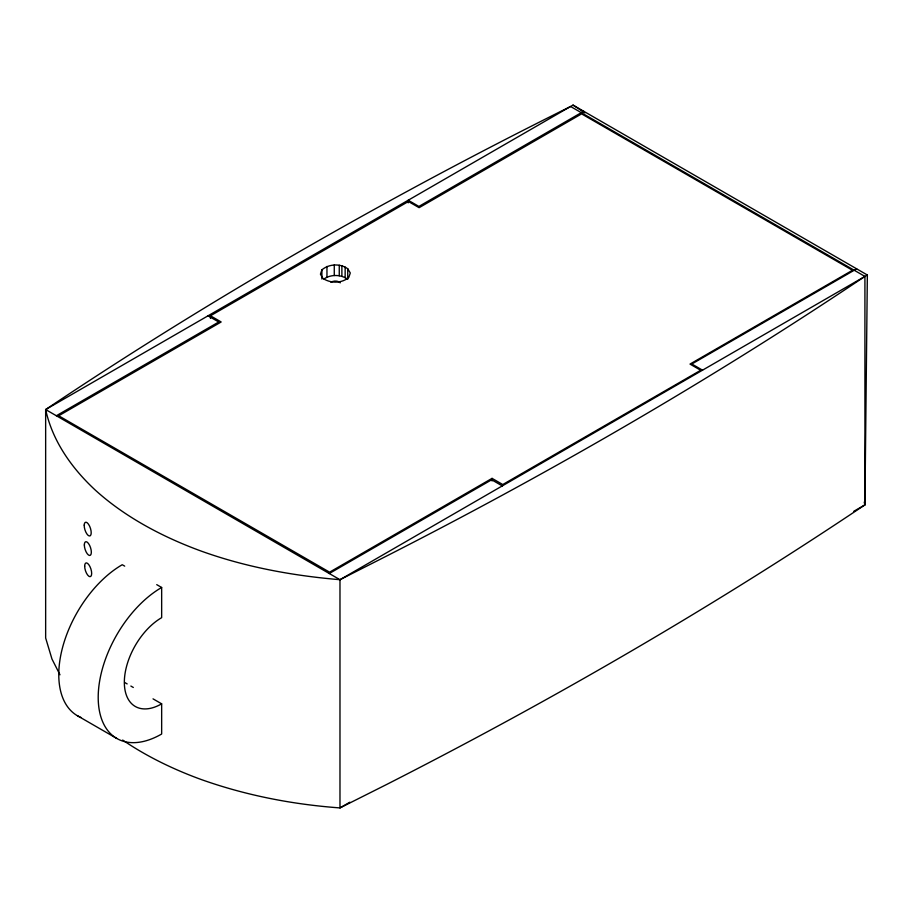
<?xml version="1.0" encoding="UTF-8"?>
<svg xmlns="http://www.w3.org/2000/svg" width="913" height="913" viewBox="0 0 913 913"><rect width="100%" height="100%" fill="white"/><g stroke="black" fill="none" stroke-linecap="round" stroke-linejoin="round"><path stroke-width="1.37" d="M122.673 740.055A340.88 196.809 0 0 0 200.677 779.325C245.506 795.337 292.548 804.456 339.978 807.914L386.667 784.461A4950.469 2858.124 0 0 0 864.919 504.878L867.35 275.007L573.022 105.086L45.65 409.56L45.65 637.993L51.973 659.038L59.973 674.787M321.89 269.837L320.44 274.22L322.985 278.454C330.666 283.509 341.759 283.532 348.834 277.358L350.284 272.964L347.739 268.742C340.241 263.252 328.92 263.868 321.89 269.837L321.89 279.058M323.921 279.024C330.723 274.231 340.96 274.334 347.739 279.287L347.739 268.742M210.469 315.784L408.408 201.511L419.113 207.685L581.604 113.874L852.491 270.271L690 364.082L700.705 370.267L502.766 484.541L492.061 478.366L329.582 572.177L58.683 415.78L221.174 321.969L210.469 315.784L210.469 318.386M853.803 511.291L864.919 504.878L864.919 276.422L570.591 106.49A4950.628 2858.215 0 0 0 45.65 409.56L56.355 415.746L218.743 321.992L208.038 315.807M583.727 111.26L418.907 206.429L408.202 200.244L408.202 202.846M856.645 268.844L691.826 364.002L702.531 370.176L867.35 275.007M56.355 415.746L329.273 573.524L491.662 479.77L502.367 485.956M45.65 409.56C52.498 441.15 71.819 468.266 95.169 489.984A340.88 196.809 0 0 0 200.677 550.904C245.494 567.099 292.605 575.692 339.978 579.709L702.531 370.176M349.85 802.207L339.978 807.914L339.978 579.709L329.273 573.524M339.978 579.709L386.667 556.006A4950.469 2858.124 0 0 0 864.919 276.422M124.693 566.14L122.239 564.725A89.736 51.813 -60 0 0 62.7 646.986A89.736 51.813 -60 0 0 81.017 717.492M156.728 584.64L161.658 587.481L161.658 617.667A52.771 30.46 -60 0 0 124.339 682.296A52.771 30.46 -60 0 0 161.658 703.832L161.658 734.018A89.736 51.813 -60 0 1 98.205 697.384A89.736 51.813 -60 0 1 161.658 587.481M124.693 682.502L127.158 683.917M130.856 686.051L133.321 687.478M153.03 698.856L161.658 703.832M77.365 715.701L116.784 738.457M573.022 105.086L584.936 112.858M864.234 502.116L864.919 504.878M492.061 478.366L492.061 480.968M345.148 267.064L345.148 277.609M341.884 265.82L341.884 276.365M339.259 265.215L339.259 275.76M334.272 264.975L334.272 275.521M326.957 266.448L326.957 276.993M330.951 282.379A5.375 3.104 0 0 1 340.241 282.847M84.213 525.101A7.178 2.853 72.1 0 0 89.246 535.954A7.178 2.853 72.1 0 0 89.645 526.23A7.178 2.853 72.1 0 0 84.213 525.101M84.338 544.97A7.178 2.853 72.1 0 0 89.588 555.469A7.178 2.853 72.1 0 0 89.588 545.323A7.178 2.853 72.1 0 0 84.338 544.97M84.669 566.174A7.178 2.853 72.1 0 0 89.919 576.674A7.178 2.853 72.1 0 0 89.919 566.528A7.178 2.853 72.1 0 0 84.669 566.174"/></g></svg>
